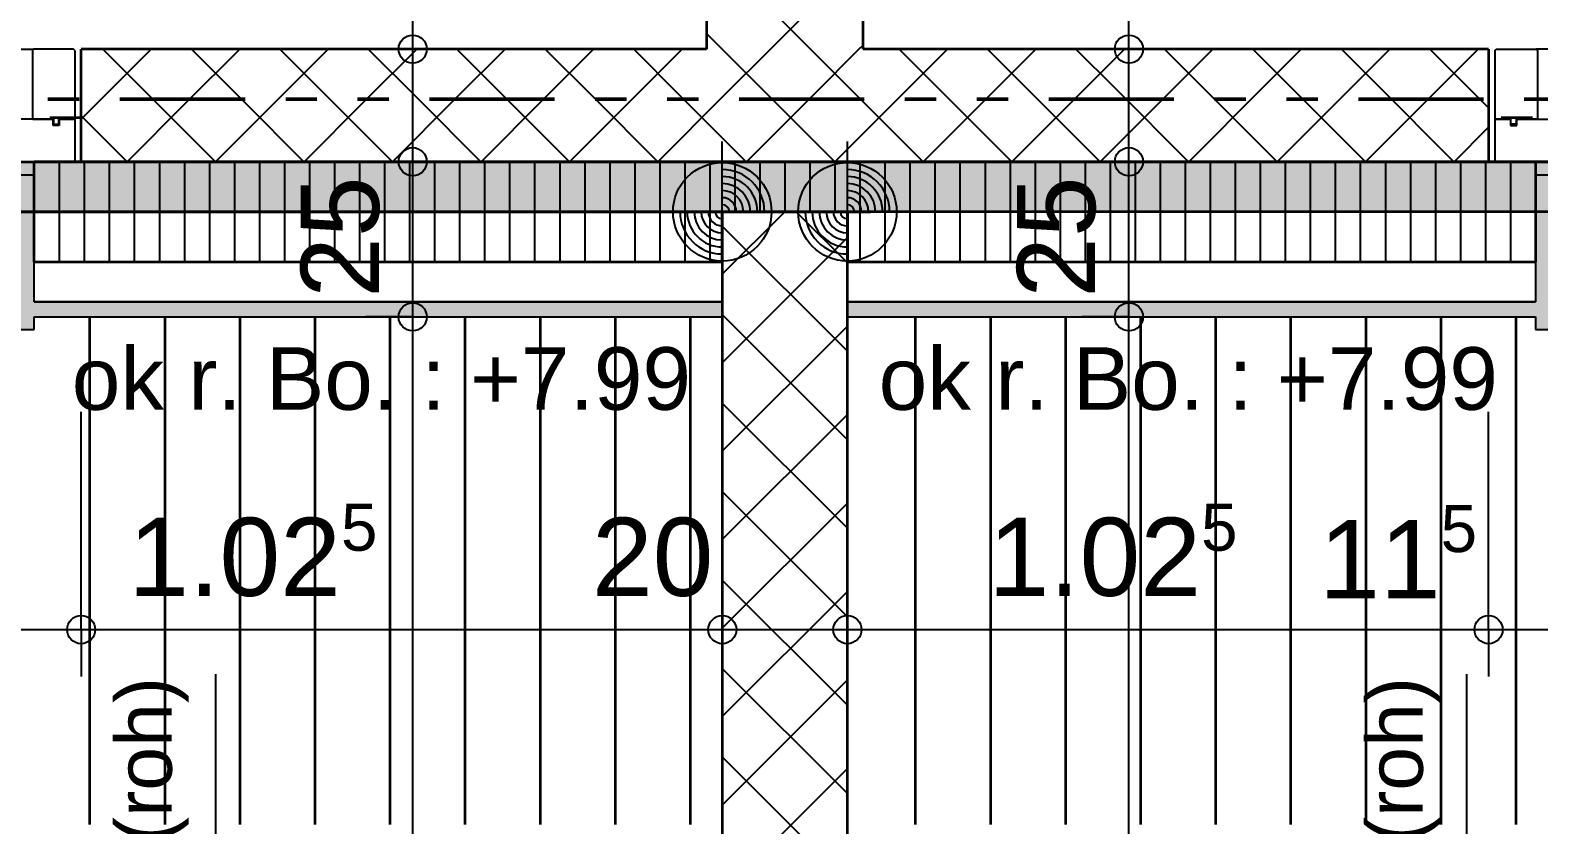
# Model space of a CAD drawing. Header units: centimetres. Extents: x 0.3 to 84.3, y 0.3 to 59.7.
# Drawn here: x 45.423 to 50.247, y 14.14 to 16.68 of the extents above; entities that cross this region are included whole.
import ezdxf

# ---------------------------------------------------------------- set-up
doc = ezdxf.new("R2010")
doc.units = ezdxf.units.CM
for name, pattern in [('AUSGEZOGEN', [0]), ('LINIE_23', [0.79, 0.4, -0.13, 0, -0.13, 0, -0.13]), ('PHANTOM', [63.5, 31.75, -6.35, 6.35, -6.35, 6.35, -6.35]), ('PUNKT', [6.35, 0, -6.35]), ('RAND', [44.45, 12.7, -6.35, 12.7, -6.35, 0, -6.35]), ('VERDECKT', [9.525, 6.35, -3.175])]:
    doc.linetypes.add(name, pattern=pattern)
for name, color, linetype, lineweight in [('Allgemein', 7, 'AUSGEZOGEN', 35), ('Ausbau Raeume', 7, 'AUSGEZOGEN', 35), ('Bauachsen grob', 7, 'RAND', 25), ('Bodenplatte', 7, 'AUSGEZOGEN', 35), ('Daemmung', 7, 'AUSGEZOGEN', 35), ('Decke', 7, 'AUSGEZOGEN', 35), ('Entwaesserungsb._ Retentionb', 251, 'AUSGEZOGEN', 50), ('Fenster', 7, 'AUSGEZOGEN', 35), ('Text Koten', 7, 'AUSGEZOGEN', 50), ('Unterkonstruktion', 7, 'AUSGEZOGEN', 35), ('Wand Beton bewehrt', 7, 'AUSGEZOGEN', 35), ('Werkplan- Ausfuehrungsmasse', 7, 'AUSGEZOGEN', 25)]:
    doc.layers.add(name, color=color, linetype=linetype, lineweight=lineweight)
doc.styles.add('ARIAL', font='ARIAL.TTF')

msp = doc.modelspace()

# ---------------------------------------------------------------- hatches: boundary and pattern name
at = {"layer": 'Allgemein', "linetype": 'AUSGEZOGEN', "lineweight": 25}
msp.add_hatch(color=32, dxfattribs=at).paths.add_polyline_path([(50.316, 15.9397), (50.316, 16.2171), (50.236, 16.2171), (50.236, 15.9397), (50.236, 15.8597), (50.236, 15.8117), (50.236, 15.7637), (50.236, 15.7237), (50.316, 15.7237), (50.316, 15.7637), (50.316, 15.8117), (50.316, 15.8597)])
h = msp.add_hatch(color=32, dxfattribs=at)
h.paths.add_polyline_path([(47.636, 15.8117), (45.436, 15.8117), (45.436, 15.7637), (47.636, 15.7637)])
h.paths.add_polyline_path([(57.596, 15.7637), (57.596, 15.8117), (56.526, 15.8117), (56.526, 15.7637)])
h.paths.add_polyline_path([(50.236, 15.7637), (50.236, 15.8117), (48.036, 15.8117), (48.036, 15.7637)])
h.paths.add_polyline_path([(33.116, 15.7637), (33.116, 15.8117), (31.74, 15.8117), (31.74, 15.7637)])
h.paths.add_polyline_path([(39.146, 15.7637), (39.146, 15.8117), (38.076, 15.8117), (38.076, 15.7637)])
h.paths.add_polyline_path([(63.884, 15.8117), (62.556, 15.8117), (62.556, 15.7637), (63.884, 15.7637)])
at = {"layer": 'Bodenplatte', "linetype": 'AUSGEZOGEN', "lineweight": 25, "true_color": 0xe0ffe0}
msp.add_hatch(color=254, dxfattribs=at).paths.add_polyline_path([(32.236, 16.2597), (32.236, 16.0997), (63.436, 16.0997), (63.436, 16.2597)])
at = {"layer": 'Daemmung', "linetype": 'AUSGEZOGEN', "lineweight": 25}
msp.add_hatch(color=32, dxfattribs=at).paths.add_polyline_path([(45.436, 15.9397), (45.436, 16.2171), (45.356, 16.2171), (45.356, 15.9397), (45.356, 15.8597), (45.356, 15.8117), (45.356, 15.7637), (45.356, 15.7237), (45.436, 15.7237), (45.436, 15.7637), (45.436, 15.8117), (45.436, 15.8597)])

# ---------------------------------------------------------------- linework, layer by layer
at = {"layer": 'Allgemein', "color": 7, "linetype": 'AUSGEZOGEN', "lineweight": 25}
for p, q in [((50.316, 16.2171), (50.236, 16.2171)), ((50.236, 16.2171), (50.236, 15.9397)), ((50.236, 15.9397), (50.236, 15.8597)), ((50.236, 15.8597), (50.236, 15.8117)), ((47.636, 15.8117), (45.436, 15.8117)), ((47.636, 15.7637), (47.636, 15.8117)), ((50.236, 15.8117), (48.036, 15.8117)), ((48.036, 15.8117), (48.036, 15.7637)), ((45.436, 15.7637), (47.636, 15.7637)), ((48.036, 15.7637), (50.236, 15.7637)), ((50.236, 15.7637), (50.236, 15.7237)), ((50.236, 15.7237), (50.316, 15.7237))]:
    msp.add_line(p, q, dxfattribs=at)
at = {"layer": 'Ausbau Raeume', "color": 254, "linetype": 'AUSGEZOGEN', "lineweight": 35}
for p, q in [((45.6142, 15.5803), (45.6142, 15.7637)), ((45.8542, 15.5803), (45.8542, 15.7637)), ((46.0942, 15.5803), (46.0942, 15.7637)), ((46.3342, 15.5803), (46.3342, 15.7637)), ((46.5742, 15.5803), (46.5742, 15.7637)), ((46.8142, 15.5803), (46.8142, 15.7637)), ((47.0542, 15.5803), (47.0542, 15.7637)), ((47.2942, 15.5803), (47.2942, 15.7637)), ((47.5342, 15.5803), (47.5342, 15.7637)), ((48.2542, 15.5803), (48.2542, 15.7637)), ((48.4942, 15.5803), (48.4942, 15.7637)), ((48.7342, 15.5803), (48.7342, 15.7637)), ((48.9742, 15.5803), (48.9742, 15.7637)), ((49.2142, 15.5803), (49.2142, 15.7637)), ((49.4542, 15.5803), (49.4542, 15.7637)), ((49.6942, 15.5803), (49.6942, 15.7637)), ((49.9342, 15.5803), (49.9342, 15.7637)), ((50.1742, 15.5803), (50.1742, 15.7637)), ((45.6142, 14.8603), (45.6142, 15.5789)), ((45.8542, 14.8603), (45.8542, 15.5789)), ((46.0942, 14.8603), (46.0942, 15.5789)), ((46.3342, 14.8603), (46.3342, 15.5789)), ((46.5742, 14.8603), (46.5742, 15.5789)), ((46.8142, 14.8603), (46.8142, 15.5789)), ((47.0542, 14.8603), (47.0542, 15.5789)), ((47.2942, 14.8603), (47.2942, 15.5789)), ((47.5342, 14.8603), (47.5342, 15.5789)), ((48.2542, 14.8603), (48.2542, 15.5789)), ((48.4942, 14.8603), (48.4942, 15.5789)), ((48.7342, 14.8603), (48.7342, 15.5789)), ((48.9742, 14.8603), (48.9742, 15.5789)), ((49.2142, 14.8603), (49.2142, 15.5789)), ((49.4542, 14.8603), (49.4542, 15.5789)), ((49.6942, 14.8603), (49.6942, 15.5789)), ((49.9342, 14.8603), (49.9342, 15.5789)), ((50.1742, 14.8603), (50.1742, 15.5789)), ((45.6142, 14.1403), (45.6142, 14.8589)), ((45.8542, 14.1403), (45.8542, 14.8589)), ((46.0942, 14.1403), (46.0942, 14.8589)), ((46.3342, 14.1403), (46.3342, 14.8589)), ((46.5742, 14.1403), (46.5742, 14.8589)), ((46.8142, 14.1403), (46.8142, 14.8589)), ((47.0542, 14.1403), (47.0542, 14.8589)), ((47.2942, 14.1403), (47.2942, 14.8589)), ((47.5342, 14.1403), (47.5342, 14.8589)), ((48.2542, 14.1403), (48.2542, 14.8589)), ((48.4942, 14.1403), (48.4942, 14.8589)), ((48.7342, 14.1403), (48.7342, 14.8589)), ((48.9742, 14.1403), (48.9742, 14.8589)), ((49.2142, 14.1403), (49.2142, 14.8589)), ((49.4542, 14.1403), (49.4542, 14.8589)), ((49.6942, 14.1403), (49.6942, 14.8589)), ((49.9342, 14.1403), (49.9342, 14.8589)), ((50.1742, 14.1403), (50.1742, 14.8589))]:
    msp.add_line(p, q, dxfattribs=at)
at = {"layer": 'Bauachsen grob', "color": 32, "linetype": 'LINIE_23', "lineweight": 50, "true_color": 0xc36e14}
msp.add_line((22.94, 16.4597), (73.132, 16.4597), dxfattribs=at)
at = {"layer": 'Bodenplatte', "color": 92, "linetype": 'VERDECKT', "lineweight": 35, "true_color": 0x00c600}
for p, q in [((63.436, 16.2597), (32.236, 16.2597)), ((32.236, 16.0997), (63.436, 16.0997))]:
    msp.add_line(p, q, dxfattribs=at)
at = {"layer": 'Daemmung', "color": 7, "linetype": 'AUSGEZOGEN', "lineweight": 35}
for p, q in [((45.436, 16.2171), (45.436, 16.2597)), ((45.586, 16.2597), (45.436, 16.2597)), ((50.086, 16.2597), (45.586, 16.2597)), ((50.236, 16.2597), (50.086, 16.2597)), ((50.236, 16.2597), (50.236, 16.2171)), ((45.436, 15.9397), (45.436, 16.2171)), ((50.236, 16.2171), (50.236, 15.9397)), ((47.636, 15.9397), (47.636, 16.0997)), ((47.636, 16.0997), (48.036, 16.0997)), ((48.036, 16.0997), (48.036, 15.9397)), ((45.436, 15.9397), (47.636, 15.9397)), ((48.036, 15.9397), (50.236, 15.9397))]:
    msp.add_line(p, q, dxfattribs=at)
at = {"layer": 'Daemmung', "color": 7, "linetype": 'AUSGEZOGEN', "lineweight": 25}
for p, q in [((47.836, 16.2597), (47.836, 16.0997)), ((47.916, 16.2597), (47.916, 16.0997)), ((47.996, 16.2597), (47.996, 16.0997)), ((47.996, 16.2597), (47.996, 16.0997)), ((48.796, 16.2597), (48.796, 15.9397)), ((48.876, 16.2597), (48.876, 15.9397)), ((48.956, 16.2597), (48.956, 15.9397)), ((48.956, 16.2597), (48.956, 15.9397)), ((49.036, 16.2597), (49.036, 15.9397)), ((49.116, 16.2597), (49.116, 15.9397)), ((49.196, 16.2597), (49.196, 15.9397)), ((49.276, 16.2597), (49.276, 15.9397)), ((49.276, 16.2597), (49.276, 15.9397)), ((49.356, 16.2597), (49.356, 15.9397)), ((49.436, 16.2597), (49.436, 15.9397)), ((49.516, 16.2597), (49.516, 15.9397)), ((49.596, 16.2597), (49.596, 15.9397)), ((49.596, 16.2597), (49.596, 15.9397)), ((49.676, 16.2597), (49.676, 15.9397)), ((49.756, 16.2597), (49.756, 15.9397)), ((49.836, 16.2597), (49.836, 15.9397)), ((49.916, 16.2597), (49.916, 15.9397)), ((49.916, 16.2597), (49.916, 15.9397)), ((49.996, 16.2597), (49.996, 15.9397)), ((50.076, 16.2597), (50.076, 15.9397)), ((50.156, 16.2597), (50.156, 15.9397)), ((50.236, 16.2597), (50.236, 15.9397)), ((45.436, 16.2171), (45.356, 16.2171)), ((45.436, 15.9397), (45.436, 16.2171)), ((45.436, 15.8597), (45.436, 15.9397)), ((45.436, 15.8117), (45.436, 15.8597)), ((45.436, 15.7237), (45.436, 15.7637)), ((45.356, 15.7237), (45.436, 15.7237))]:
    msp.add_line(p, q, dxfattribs=at)
for points in [[(45.516, 16.2597), (45.516, 16.2597), (45.516, 16.2597), (45.516, 16.2597), (45.516, 15.9397)], [(45.596, 16.2597), (45.596, 16.2597), (45.596, 16.2597), (45.596, 16.2597), (45.596, 15.9397)], [(45.676, 16.2597), (45.676, 16.2597), (45.676, 16.2597), (45.676, 16.2597), (45.676, 15.9397)], [(45.756, 16.2597), (45.756, 16.2597), (45.756, 16.2597), (45.756, 16.2597), (45.756, 15.9397)], [(45.756, 16.2597), (45.756, 16.2597), (45.756, 16.2597), (45.756, 16.2597), (45.756, 15.9397)], [(45.836, 16.2597), (45.836, 16.2597), (45.836, 16.2597), (45.836, 16.2597), (45.836, 15.9397)], [(45.916, 16.2597), (45.916, 16.2597), (45.916, 16.2597), (45.916, 16.2597), (45.916, 15.9397)], [(45.996, 16.2597), (45.996, 16.2597), (45.996, 16.2597), (45.996, 16.2597), (45.996, 15.9397)], [(46.076, 16.2597), (46.076, 16.2597), (46.076, 16.2597), (46.076, 16.2597), (46.076, 15.9397)], [(46.076, 16.2597), (46.076, 16.2597), (46.076, 16.2597), (46.076, 16.2597), (46.076, 15.9397)], [(46.156, 16.2597), (46.156, 16.2597), (46.156, 16.2597), (46.156, 16.2597), (46.156, 15.9397)], [(46.236, 16.2597), (46.236, 16.2597), (46.236, 16.2597), (46.236, 16.2597), (46.236, 15.9397)], [(46.316, 16.2597), (46.316, 16.2597), (46.316, 16.2597), (46.316, 16.2597), (46.316, 15.9397)], [(46.396, 16.2597), (46.396, 16.2597), (46.396, 16.2597), (46.396, 16.2597), (46.396, 15.9397)], [(46.396, 16.2597), (46.396, 16.2597), (46.396, 16.2597), (46.396, 16.2597), (46.396, 15.9397)], [(46.476, 16.2597), (46.476, 16.2597), (46.476, 16.2597), (46.476, 16.2597), (46.476, 15.9397)], [(46.556, 16.2597), (46.556, 16.2597), (46.556, 16.2597), (46.556, 16.2597), (46.556, 15.9397)], [(46.636, 16.2597), (46.636, 16.2597), (46.636, 16.2597), (46.636, 16.2597), (46.636, 16.2597), (46.636, 16.2597), (46.636, 15.9397)], [(46.716, 16.2597), (46.716, 16.2597), (46.716, 16.2597), (46.716, 16.2597), (46.716, 16.2597), (46.716, 16.2597), (46.716, 15.9397)], [(46.716, 16.2597), (46.716, 16.2597), (46.716, 16.2597), (46.716, 16.2597), (46.716, 16.2597), (46.716, 16.2597), (46.716, 15.9397)], [(46.796, 16.2597), (46.796, 16.2597), (46.796, 16.2597), (46.796, 16.2597), (46.796, 16.2597), (46.796, 16.2597), (46.796, 15.9397)], [(46.876, 16.2597), (46.876, 16.2597), (46.876, 16.2597), (46.876, 16.2597), (46.876, 16.2597), (46.876, 16.2597), (46.876, 15.9397)], [(46.956, 16.2597), (46.956, 16.2597), (46.956, 16.2597), (46.956, 16.2597), (46.956, 16.2597), (46.956, 16.2597), (46.956, 15.9397)], [(47.036, 16.2597), (47.036, 16.2597), (47.036, 16.2597), (47.036, 16.2597), (47.036, 16.2597), (47.036, 16.2597), (47.036, 15.9397)], [(47.036, 16.2597), (47.036, 16.2597), (47.036, 16.2597), (47.036, 16.2597), (47.036, 16.2597), (47.036, 16.2597), (47.036, 15.9397)], [(47.116, 16.2597), (47.116, 16.2597), (47.116, 16.2597), (47.116, 16.2597), (47.116, 16.2597), (47.116, 16.2597), (47.116, 15.9397)], [(47.196, 16.2597), (47.196, 16.2597), (47.196, 16.2597), (47.196, 16.2597), (47.196, 16.2597), (47.196, 16.2597), (47.196, 15.9397)], [(47.276, 16.2597), (47.276, 16.2597), (47.276, 16.2597), (47.276, 16.2597), (47.276, 16.2597), (47.276, 16.2597), (47.276, 15.9397)], [(47.356, 16.2597), (47.356, 16.2597), (47.356, 16.2597), (47.356, 16.2597), (47.356, 16.2597), (47.356, 16.2597), (47.356, 15.9397)], [(47.356, 16.2597), (47.356, 16.2597), (47.356, 16.2597), (47.356, 16.2597), (47.356, 16.2597), (47.356, 16.2597), (47.356, 15.9397)], [(47.436, 16.2597), (47.436, 16.2597), (47.436, 16.2597), (47.436, 16.2597), (47.436, 16.2597), (47.436, 16.2597), (47.436, 15.9397)], [(47.516, 16.2597), (47.516, 16.2597), (47.516, 16.2597), (47.516, 16.2597), (47.516, 16.2597), (47.516, 16.2597), (47.516, 15.9397), (47.516, 15.9397)], [(47.596, 16.2597), (47.596, 16.2597), (47.596, 16.2597), (47.596, 16.2597), (47.596, 16.2597), (47.596, 16.2597), (47.596, 15.9397), (47.596, 15.9397)], [(47.676, 16.2597), (47.676, 16.2597), (47.676, 16.2597), (47.676, 16.2597), (47.676, 16.2597), (47.676, 16.0997)], [(47.676, 16.2597), (47.676, 16.2597), (47.676, 16.2597), (47.676, 16.2597), (47.676, 16.2597), (47.676, 16.0997)], [(47.756, 16.2597), (47.756, 16.2597), (47.756, 16.2597), (47.756, 16.2597), (47.756, 16.2597), (47.756, 16.2597), (47.756, 16.0997)], [(48.076, 16.2597), (48.076, 15.9397), (48.076, 15.9397)], [(48.156, 16.2597), (48.156, 15.9397), (48.156, 15.9397)], [(48.236, 16.2597), (48.236, 15.9397), (48.236, 15.9397)], [(48.316, 16.2597), (48.316, 15.9397), (48.316, 15.9397)], [(48.316, 16.2597), (48.316, 15.9397), (48.316, 15.9397)], [(48.396, 16.2597), (48.396, 15.9397), (48.396, 15.9397)], [(48.476, 16.2597), (48.476, 15.9397), (48.476, 15.9397)], [(48.556, 16.2597), (48.556, 15.9397), (48.556, 15.9397)], [(48.636, 16.2597), (48.636, 15.9397), (48.636, 15.9397)], [(48.636, 16.2597), (48.636, 15.9397), (48.636, 15.9397)], [(48.716, 16.2597), (48.716, 15.9397), (48.716, 15.9397)]]:
    msp.add_lwpolyline(points, dxfattribs=at)
at = {"layer": 'Decke', "color": 92, "linetype": 'PHANTOM', "lineweight": 35, "true_color": 0x00c600}
for p, q in [((32.236, 16.2597), (63.436, 16.2597)), ((63.756, 16.0997), (31.916, 16.0997))]:
    msp.add_line(p, q, dxfattribs=at)
at = {"layer": 'Entwaesserungsb._ Retentionb', "color": 7, "linetype": 'AUSGEZOGEN', "lineweight": 25}
for p, q in [((46.016, 14.6209), (46.016, 12.3719)), ((50.016, 14.6209), (50.016, 12.3719))]:
    msp.add_line(p, q, dxfattribs=at)
at = {"layer": 'Fenster', "color": 7, "linetype": 'AUSGEZOGEN', "lineweight": 25}
for p, q in [((42.362, 16.6197), (45.434, 16.6197)), ((45.434, 16.6197), (45.43, 16.6157)), ((45.43, 16.6157), (45.43, 16.3977)), ((45.562, 16.6197), (45.434, 16.6197)), ((45.566, 16.6157), (45.562, 16.6197)), ((45.566, 16.6157), (45.566, 16.2617)), ((50.106, 16.6157), (50.11, 16.6197)), ((50.106, 16.6157), (50.106, 16.2617)), ((50.11, 16.6197), (50.238, 16.6197)), ((50.238, 16.6197), (50.242, 16.6157)), ((53.31, 16.6197), (50.238, 16.6197)), ((50.242, 16.6157), (50.242, 16.3977)), ((45.495, 16.3957), (45.284, 16.3957)), ((45.43, 16.3977), (45.432, 16.3957)), ((45.432, 16.3957), (45.4974, 16.3957)), ((45.496, 16.3947), (45.495, 16.3957)), ((45.496, 16.3757), (45.496, 16.3947)), ((45.516, 16.3757), (45.496, 16.3757)), ((45.4974, 16.3957), (45.4974, 16.3817)), ((45.4974, 16.3817), (45.4994, 16.3797)), ((45.4994, 16.3797), (45.5126, 16.3797)), ((45.5126, 16.3797), (45.5146, 16.3817)), ((45.5146, 16.3817), (45.5146, 16.3957)), ((45.5146, 16.3957), (45.564, 16.3957)), ((45.517, 16.3957), (45.516, 16.3947)), ((45.516, 16.3947), (45.516, 16.3757)), ((45.564, 16.3957), (45.517, 16.3957)), ((45.564, 16.3957), (45.566, 16.3977)), ((45.566, 16.3937), (45.564, 16.3957)), ((50.108, 16.3957), (50.106, 16.3977)), ((50.106, 16.3937), (50.108, 16.3957)), ((50.1574, 16.3957), (50.108, 16.3957)), ((50.108, 16.3957), (50.155, 16.3957)), ((50.155, 16.3957), (50.156, 16.3947)), ((50.156, 16.3947), (50.156, 16.3757)), ((50.156, 16.3757), (50.176, 16.3757)), ((50.1574, 16.3817), (50.1574, 16.3957)), ((50.1594, 16.3797), (50.1574, 16.3817)), ((50.1726, 16.3797), (50.1594, 16.3797)), ((50.1746, 16.3817), (50.1726, 16.3797)), ((50.24, 16.3957), (50.1746, 16.3957)), ((50.1746, 16.3957), (50.1746, 16.3817)), ((50.176, 16.3947), (50.177, 16.3957)), ((50.176, 16.3757), (50.176, 16.3947)), ((50.177, 16.3957), (50.388, 16.3957)), ((50.242, 16.3977), (50.24, 16.3957)), ((45.34, 16.2597), (45.564, 16.2597)), ((45.564, 16.2597), (45.566, 16.2617)), ((50.108, 16.2597), (50.106, 16.2617)), ((50.332, 16.2597), (50.108, 16.2597))]:
    msp.add_line(p, q, dxfattribs=at)
at = {"layer": 'Text Koten', "color": 240, "linetype": 'AUSGEZOGEN', "lineweight": 25}
for p, q in [((47.636, 15.8747), (47.636, 16.3247)), ((48.036, 15.8747), (48.036, 16.3247)), ((47.636, 15.9422), (47.636, 16.2572)), ((48.036, 15.9422), (48.036, 16.2572)), ((47.411, 16.0997), (47.861, 16.0997)), ((47.4787, 16.0997), (47.7935, 16.0997)), ((47.811, 16.0997), (48.261, 16.0997)), ((47.8787, 16.0997), (48.1935, 16.0997))]:
    msp.add_line(p, q, dxfattribs=at)
for centre in [(47.636, 16.0997), (48.036, 16.0997)]:
    msp.add_circle(centre, 0.1575, dxfattribs=at)
for centre, radius, start, end in [((47.636, 16.0997), 0.135, 0, 90), ((47.636, 16.0997), 0.1125, 0, 90), ((48.036, 16.0997), 0.135, 0, 90), ((48.036, 16.0997), 0.1125, 0, 90), ((47.636, 16.0997), 0.09, 0, 90), ((47.636, 16.0997), 0.0675, 0, 90), ((48.036, 16.0997), 0.09, 0, 90), ((48.036, 16.0997), 0.0675, 0, 90), ((47.636, 16.0997), 0.045, 0, 90), ((47.636, 16.0997), 0.0225, 0, 90), ((48.036, 16.0997), 0.045, 0, 90), ((48.036, 16.0997), 0.0225, 0, 90), ((47.636, 16.0997), 0.135, 180, 270), ((47.636, 16.0997), 0.1125, 180, 270), ((47.636, 16.0997), 0.09, 180, 270), ((47.636, 16.0997), 0.0675, 180, 270), ((47.636, 16.0997), 0.045, 180, 270), ((47.636, 16.0997), 0.0225, 180, 270), ((48.036, 16.0997), 0.135, 180, 270), ((48.036, 16.0997), 0.1125, 180, 270), ((48.036, 16.0997), 0.09, 180, 270), ((48.036, 16.0997), 0.0675, 180, 270), ((48.036, 16.0997), 0.045, 180, 270), ((48.036, 16.0997), 0.0225, 180, 270)]:
    msp.add_arc(centre, radius, start, end, dxfattribs=at)
at = {"layer": 'Unterkonstruktion', "color": 7, "linetype": 'AUSGEZOGEN', "lineweight": 25}
for p, q in [((45.436, 15.8597), (45.436, 15.9397)), ((47.636, 15.9397), (45.436, 15.9397)), ((47.636, 15.8597), (47.636, 15.9397)), ((50.236, 15.9397), (48.036, 15.9397)), ((48.036, 15.9397), (48.036, 15.8597)), ((50.236, 15.9397), (50.236, 15.8597)), ((45.436, 15.8117), (45.436, 15.8597)), ((47.636, 15.8117), (47.636, 15.8597)), ((48.036, 15.8597), (48.036, 15.8117)), ((50.236, 15.8597), (50.236, 15.8117)), ((45.436, 15.8117), (47.636, 15.8117)), ((48.036, 15.8117), (50.236, 15.8117))]:
    msp.add_line(p, q, dxfattribs=at)
at = {"layer": 'Wand Beton bewehrt', "color": 7, "linetype": 'AUSGEZOGEN', "lineweight": 35}
for p, q in [((48.086, 16.6197), (48.086, 22.0977)), ((47.586, 21.7957), (47.586, 16.6197)), ((45.586, 16.3997), (45.586, 16.6197)), ((47.586, 16.6197), (45.586, 16.6197)), ((50.086, 16.6197), (48.086, 16.6197)), ((50.086, 16.6197), (50.086, 16.3997)), ((45.586, 16.2597), (45.586, 16.3997)), ((50.086, 16.3997), (50.086, 16.2597)), ((45.586, 16.2597), (50.086, 16.2597)), ((47.636, 16.0997), (47.636, 15.9397)), ((48.036, 16.0997), (47.636, 16.0997)), ((48.036, 15.9397), (48.036, 16.0997)), ((47.636, 15.9397), (47.636, 15.8597)), ((48.036, 15.8597), (48.036, 15.9397)), ((47.636, 15.8597), (47.636, 15.8117)), ((48.036, 15.8117), (48.036, 15.8597)), ((47.636, 15.8117), (47.636, 15.7637)), ((48.036, 15.7637), (48.036, 15.8117)), ((47.636, 15.7637), (47.636, 11.6577)), ((48.036, 11.7057), (48.036, 15.7637))]:
    msp.add_line(p, q, dxfattribs=at)
at = {"layer": 'Wand Beton bewehrt', "color": 7, "linetype": 'AUSGEZOGEN', "lineweight": 25}
for p, q in [((47.586, 16.9522), (47.9184, 16.6197)), ((47.586, 16.6693), (47.6356, 16.6197)), ((45.7328, 16.2597), (45.586, 16.4066)), ((49.9757, 16.2597), (50.086, 16.37)), ((47.636, 15.8999), (47.8358, 16.0997)), ((47.8727, 16.0997), (48.036, 15.9365)), ((47.636, 16.0536), (48.036, 15.6536)), ((47.636, 15.6171), (48.036, 16.0171)), ((47.636, 15.7708), (48.036, 15.3708)), ((47.636, 15.3342), (48.036, 15.7342)), ((47.636, 15.4879), (48.036, 15.0879)), ((47.636, 15.0514), (48.036, 15.4514)), ((47.636, 15.2051), (48.036, 14.8051)), ((47.636, 14.7685), (48.036, 15.1685)), ((47.636, 14.9223), (48.036, 14.5223)), ((47.636, 14.4857), (48.036, 14.8857)), ((47.636, 14.6394), (48.036, 14.2394)), ((47.636, 14.2028), (48.036, 14.6028)), ((47.636, 14.3566), (48.036, 13.9566)), ((47.636, 13.92), (48.036, 14.32))]:
    msp.add_line(p, q, dxfattribs=at)
at = {"layer": 'Wand Beton bewehrt', "color": 180, "linetype": 'PUNKT', "lineweight": 35}
for p, q in [((45.586, 16.3997), (38.996, 16.3997)), ((45.586, 16.2597), (45.586, 16.3997)), ((56.676, 16.3997), (50.086, 16.3997)), ((50.086, 16.3997), (50.086, 16.2597)), ((45.356, 16.2597), (45.436, 16.2597)), ((45.436, 16.2597), (45.586, 16.2597)), ((50.086, 16.2597), (50.236, 16.2597)), ((50.236, 16.2597), (50.316, 16.2597))]:
    msp.add_line(p, q, dxfattribs=at)
at = {"layer": 'Wand Beton bewehrt', "color": 7, "linetype": 'AUSGEZOGEN', "lineweight": 25}
for points in [[(47.7901, 16.6197), (48.086, 16.9156), (48.086, 16.9156)], [(45.586, 16.3955), (45.6361, 16.4456), (45.6361, 16.4456), (45.8102, 16.6197), (45.8102, 16.6197)], [(46.0157, 16.2597), (45.827, 16.4484), (45.827, 16.4484), (45.6557, 16.6197), (45.6557, 16.6197)], [(45.7331, 16.2597), (45.9232, 16.4498), (45.9232, 16.4498), (46.0931, 16.6197), (46.0931, 16.6197)], [(46.2985, 16.2597), (46.1057, 16.4525), (46.1057, 16.4525), (45.9385, 16.6197), (45.9385, 16.6197)], [(46.0159, 16.2597), (46.2103, 16.4541), (46.2103, 16.4541), (46.3759, 16.6197), (46.3759, 16.6197)], [(46.5814, 16.2597), (46.3845, 16.4566), (46.3845, 16.4566), (46.2214, 16.6197), (46.2214, 16.6197)], [(46.2988, 16.2597), (46.4973, 16.4583), (46.4973, 16.4583), (46.6588, 16.6197), (46.6588, 16.6197)], [(46.8642, 16.2597), (46.6632, 16.4607), (46.6632, 16.4607), (46.5042, 16.6197), (46.5042, 16.6197)], [(46.5816, 16.2597), (46.7844, 16.4625), (46.7844, 16.4625), (46.9416, 16.6197), (46.9416, 16.6197)], [(47.147, 16.2597), (46.942, 16.4648), (46.942, 16.4648), (46.787, 16.6197), (46.787, 16.6197)], [(46.8645, 16.2597), (47.0715, 16.4667), (47.0715, 16.4667), (47.2245, 16.6197), (47.2245, 16.6197)], [(47.4299, 16.2597), (47.2207, 16.4689), (47.2207, 16.4689), (47.0699, 16.6197), (47.0699, 16.6197)], [(47.1473, 16.2597), (47.3585, 16.4709), (47.3585, 16.4709), (47.5073, 16.6197), (47.5073, 16.6197)], [(47.7127, 16.2597), (47.4994, 16.473), (47.4994, 16.473), (47.3527, 16.6197), (47.3527, 16.6197)], [(47.4301, 16.2597), (47.6456, 16.4752), (47.6456, 16.4752), (47.7901, 16.6197), (47.7901, 16.6197)], [(47.9956, 16.2597), (47.7782, 16.4771), (47.7782, 16.4771), (47.6356, 16.6197), (47.6356, 16.6197)], [(47.713, 16.2597), (47.9326, 16.4794), (47.9326, 16.4794), (48.073, 16.6197), (48.073, 16.6197)], [(48.2784, 16.2597), (48.0569, 16.4812), (48.0569, 16.4812), (47.9184, 16.6197), (47.9184, 16.6197)], [(47.9958, 16.2597), (48.2197, 16.4836), (48.2197, 16.4836), (48.3558, 16.6197), (48.3558, 16.6197)], [(48.073, 16.6197), (48.086, 16.6327), (48.086, 16.6327)], [(48.5613, 16.2597), (48.3357, 16.4853), (48.3357, 16.4853), (48.2013, 16.6197), (48.2013, 16.6197)], [(48.2787, 16.2597), (48.5068, 16.4878), (48.5068, 16.4878), (48.6387, 16.6197), (48.6387, 16.6197)], [(48.8441, 16.2597), (48.6144, 16.4894), (48.6144, 16.4894), (48.4841, 16.6197), (48.4841, 16.6197)], [(48.5615, 16.2597), (48.7938, 16.4921), (48.7938, 16.4921), (48.9215, 16.6197), (48.9215, 16.6197)], [(49.1269, 16.2597), (48.8932, 16.4935), (48.8932, 16.4935), (48.7669, 16.6197), (48.7669, 16.6197)], [(48.8444, 16.2597), (49.0809, 16.4963), (49.0809, 16.4963), (49.2044, 16.6197), (49.2044, 16.6197)], [(49.4098, 16.2597), (49.1719, 16.4976), (49.1719, 16.4976), (49.0498, 16.6197), (49.0498, 16.6197)], [(49.1272, 16.2597), (49.368, 16.5005), (49.368, 16.5005), (49.4872, 16.6197), (49.4872, 16.6197)], [(49.6926, 16.2597), (49.4507, 16.5017), (49.4507, 16.5017), (49.3326, 16.6197), (49.3326, 16.6197)], [(49.41, 16.2597), (49.655, 16.5047), (49.655, 16.5047), (49.77, 16.6197), (49.77, 16.6197)], [(49.9755, 16.2597), (49.7294, 16.5058), (49.7294, 16.5058), (49.6155, 16.6197), (49.6155, 16.6197)], [(49.6929, 16.2597), (49.9421, 16.5089), (49.9421, 16.5089), (50.0529, 16.6197), (50.0529, 16.6197)], [(50.086, 16.4321), (50.0081, 16.5099), (50.0081, 16.5099), (49.8983, 16.6197), (49.8983, 16.6197)]]:
    msp.add_lwpolyline(points, dxfattribs=at)
at = {"layer": 'Werkplan- Ausfuehrungsmasse', "color": 7, "linetype": 'AUSGEZOGEN', "lineweight": 25}
for p, q in [((48.936, 16.6197), (48.936, 22.0977)), ((46.646, 16.6197), (46.646, 21.7957)), ((46.646, 16.6197), (46.496, 16.6197)), ((46.646, 16.6197), (46.796, 16.6197)), ((46.646, 16.2597), (46.646, 16.6197)), ((48.936, 16.6197), (48.786, 16.6197)), ((48.936, 16.6197), (49.086, 16.6197)), ((48.936, 16.6197), (48.936, 16.6197)), ((48.936, 16.2597), (48.936, 16.6197)), ((46.646, 16.2597), (46.496, 16.2597)), ((46.646, 16.2597), (46.796, 16.2597)), ((46.646, 15.7637), (46.646, 16.2597)), ((48.936, 16.2597), (48.786, 16.2597)), ((48.936, 16.2597), (49.086, 16.2597)), ((48.936, 16.2597), (48.936, 16.2597)), ((48.936, 15.7637), (48.936, 16.2597)), ((46.646, 15.7637), (46.496, 15.7637)), ((46.646, 15.7637), (46.796, 15.7637)), ((46.646, 11.5497), (46.646, 15.7637)), ((48.936, 15.7637), (48.786, 15.7637)), ((48.936, 15.7637), (49.086, 15.7637)), ((48.936, 15.7637), (48.936, 15.7637)), ((48.936, 11.7057), (48.936, 15.7637)), ((45.586, 14.7637), (45.586, 14.9137)), ((47.636, 14.7637), (47.636, 14.9137)), ((48.036, 14.7637), (48.036, 14.9137)), ((50.086, 14.7637), (50.086, 14.9137)), ((45.356, 14.7637), (45.586, 14.7637)), ((45.586, 14.7637), (45.586, 14.6137)), ((45.586, 14.7637), (47.636, 14.7637)), ((47.636, 14.7637), (47.636, 14.6137)), ((47.636, 14.7637), (47.636, 14.7637)), ((47.636, 14.7637), (48.036, 14.7637)), ((48.036, 14.7637), (48.036, 14.6137)), ((48.036, 14.7637), (48.036, 14.7637)), ((48.036, 14.7637), (50.086, 14.7637)), ((50.086, 14.7637), (50.086, 14.6137)), ((50.086, 14.7637), (50.316, 14.7637))]:
    msp.add_line(p, q, dxfattribs=at)
for points in [[(45.586, 14.7637), (45.586, 14.8262), (45.586, 14.8262), (45.586, 14.8262), (45.586, 14.8262), (45.586, 14.8262), (45.586, 14.8262), (45.586, 14.8262), (45.586, 14.8262), (45.586, 14.8262), (45.586, 14.8262), (45.586, 14.8262), (45.586, 14.8262), (45.586, 14.8262), (45.586, 14.8262), (45.586, 14.8262), (45.586, 14.8262), (45.586, 14.8349), (45.586, 14.8349), (45.586, 14.8361), (45.586, 14.8361), (45.586, 14.838), (45.586, 14.838), (45.586, 14.8387), (45.586, 14.8387), (45.586, 14.8411), (45.586, 14.8411), (45.586, 15.4597)], [(50.086, 14.7637), (50.086, 14.8262), (50.086, 14.8262), (50.086, 14.8262), (50.086, 14.8262), (50.086, 14.8262), (50.086, 14.8262), (50.086, 14.8262), (50.086, 14.8262), (50.086, 14.8262), (50.086, 14.8262), (50.086, 14.8262), (50.086, 14.8262), (50.086, 14.8262), (50.086, 14.8262), (50.086, 14.8377), (50.086, 14.8377), (50.086, 14.8392), (50.086, 14.8392), (50.086, 15.4597)]]:
    msp.add_lwpolyline(points, dxfattribs=at)
for centre in [(46.646, 16.6197), (48.936, 16.6197), (46.646, 16.2597), (48.936, 16.2597), (46.646, 15.7637), (48.936, 15.7637), (45.586, 14.7637), (47.636, 14.7637), (48.036, 14.7637), (50.086, 14.7637)]:
    msp.add_circle(centre, 0.045, dxfattribs=at)

# ---------------------------------------------------------------- texts
at = {"layer": 'Entwaesserungsb._ Retentionb', "color": 7, "linetype": 'AUSGEZOGEN', "lineweight": 35, "char_height": 0.18, "width": 0.09, "attachment_point": 7, "rotation": 90, "style": 'ARIAL'}
for insert in [(45.93, 12.5719), (49.93, 12.5719)]:
    msp.add_mtext('Gefälle\\~2.0%\\~(roh)', dxfattribs=dict(at, insert=insert))
at = {"layer": 'Text Koten', "color": 7, "linetype": 'AUSGEZOGEN', "lineweight": 35, "char_height": 0.2, "width": 0.1, "attachment_point": 7, "style": 'ARIAL'}
for insert in [(45.556, 15.4637), (48.136, 15.4637)]:
    msp.add_mtext('ok\\~r.\\~Bo.\\~:\\~+7.99', dxfattribs=dict(at, insert=insert))
at = {"layer": 'Werkplan- Ausfuehrungsmasse', "color": 7, "linetype": 'AUSGEZOGEN', "lineweight": 50, "char_height": 0.25, "width": 0.125, "attachment_point": 7, "rotation": 90, "style": 'ARIAL'}
for insert in [(46.5417, 15.8245), (48.8317, 15.8245)]:
    msp.add_mtext('25', dxfattribs=dict(at, insert=insert))
at = {"layer": 'Werkplan- Ausfuehrungsmasse', "color": 7, "linetype": 'AUSGEZOGEN', "lineweight": 50, "attachment_point": 7, "style": 'ARIAL'}
for s, insert, char_height, width in [('5', (46.4168, 15.0138), 0.15, 0.075), ('5', (49.1668, 15.0138), 0.15, 0.075), ('5', (49.9328, 15.0096), 0.15, 0.075), ('1.02', (45.7371, 14.868), 0.25, 0.125), ('20', (47.2192, 14.868), 0.25, 0.125), ('1.02', (48.4871, 14.868), 0.25, 0.125), ('11', (49.5444, 14.8637), 0.25, 0.125)]:
    msp.add_mtext(s, dxfattribs=dict(at, insert=insert, char_height=char_height, width=width))

doc.saveas('drawing.dxf')
